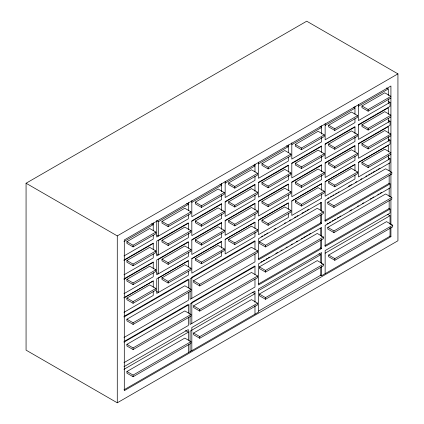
<?xml version="1.0" encoding="UTF-8"?>
<svg xmlns="http://www.w3.org/2000/svg" width="424" height="424" viewBox="0 0 424 424"><rect width="100%" height="100%" fill="white"/><g stroke="black" fill="none" stroke-linecap="round" stroke-linejoin="round"><path stroke-width="0.64" d="M26.065 183.237L306.722 21.2L397.935 73.861L397.935 240.763L117.278 402.8L26.065 350.139L26.065 183.237L117.278 235.898L397.935 73.861M123.988 241.542L153.239 224.656L151.516 223.665M156.779 220.628L158.502 221.619L188.32 204.405L186.597 203.409M191.828 202.375L221.646 185.161L219.929 184.17M225.155 183.136L254.978 165.922L253.828 165.259M258.486 163.892L288.304 146.678L286.582 145.686M291.813 144.653L321.631 127.433L319.913 126.442M325.139 125.409L354.962 108.194L353.24 107.198M358.471 106.17L388.289 88.95L388.289 95.501M126.903 241.675L149.709 228.51L155.878 232.071L155.878 233.725L133.072 246.89L126.903 243.328L126.903 241.675L133.072 245.236L155.878 232.071M161.989 221.418L184.79 208.253L190.959 211.815L190.959 213.468L168.153 226.639L161.989 223.077L161.989 221.418L168.153 224.98L190.959 211.815M195.316 202.179L218.122 189.014L224.285 192.57L224.285 194.229L201.485 207.394L195.316 203.833L195.316 202.179L201.485 205.735L224.285 192.57M228.642 182.935L251.448 169.77L257.617 173.331L257.617 174.985L234.811 188.15L228.642 184.594L228.642 182.935L234.811 186.496L257.617 173.331M261.974 163.696L284.774 150.525L290.944 154.087L290.944 155.746L268.138 168.911L261.974 165.349L261.974 163.696L268.138 167.252L290.944 154.087M295.3 144.452L318.106 131.286L324.27 134.848L324.27 136.502L301.469 149.667L295.3 146.11L295.3 144.452L301.469 148.013L324.27 134.848M328.632 125.207L351.432 112.042L357.602 115.604L357.602 117.263L334.796 130.428L328.632 126.866L328.632 125.207L334.796 128.769L357.602 115.604M361.958 105.968L384.759 92.803L390.928 96.365L368.122 109.53L361.958 105.968L361.958 107.622L368.122 111.183L390.928 98.018M123.988 255.948L153.239 239.062L153.239 235.135M325.139 273.676L325.139 250.552L390.043 213.081L390.043 209.032L325.139 246.503L325.139 225.404L390.043 187.933L390.043 183.883L325.139 221.355L325.139 200.255L390.043 162.784L390.043 158.735L358.471 176.962L358.471 162.35L390.043 144.118L390.043 140.068L358.471 158.295L358.471 143.487L390.043 125.255L390.043 121.206L358.471 139.438L358.471 124.624L390.043 106.398L390.043 102.343L358.471 120.575L358.471 104.383M123.988 260.002L153.239 243.116L153.239 249.556M123.988 260.405L153.239 243.519M188.32 223.263L158.502 240.482L158.502 254.888L156.779 253.891M191.828 221.238L221.646 204.024M225.155 201.999L254.978 184.779M258.486 182.755L288.304 165.54M291.813 163.516L321.631 146.296M325.139 144.271L354.962 127.057M358.471 125.027L388.289 107.813L388.289 114.363M126.903 260.537L149.709 247.367L155.878 250.929L155.878 252.587L133.072 265.753L126.903 262.191L126.903 260.537L133.072 264.094L155.878 250.929M161.989 240.281L184.79 227.116L190.959 230.677L190.959 232.331L168.153 245.496L161.989 241.94L161.989 240.281L168.153 243.842L190.959 230.677M195.316 221.037L218.122 207.871L224.285 211.433L224.285 213.092L201.485 226.257L195.316 222.695L195.316 221.037L201.485 224.598L224.285 211.433M228.642 201.798L251.448 188.632L257.617 192.194L257.617 193.847L234.811 207.013L228.642 203.451L228.642 201.798L234.811 205.359L257.617 192.194M261.974 182.553L284.774 169.388L290.944 172.95L290.944 174.608L268.138 187.774L261.974 184.212L261.974 182.553L268.138 186.115L290.944 172.95M295.3 163.314L318.106 150.149L324.27 153.705L324.27 155.364L301.469 168.529L295.3 164.968L295.3 163.314L301.469 166.871L324.27 153.705M328.632 144.07L351.432 130.905L357.602 134.466L357.602 136.12L334.796 149.29L328.632 145.729L328.632 144.07L334.796 147.632L357.602 134.466M361.958 124.831L384.759 111.666L390.928 115.222L368.122 128.387L361.958 124.831L361.958 126.485L368.122 130.046L390.928 116.881M123.988 274.81L153.239 257.925L153.239 253.997M123.988 278.86L153.239 261.974L153.239 268.927M123.988 279.268L153.239 262.382M188.32 242.125L158.502 259.345L158.502 273.75L156.779 272.754M191.828 240.101L221.646 222.886M225.155 220.856L254.978 203.642M258.486 201.617L288.304 184.398M291.813 182.373L321.631 165.159M325.139 163.134L354.962 145.914M358.471 143.89L388.289 126.675L388.289 133.221M126.903 279.395L149.709 266.23L155.878 269.791L155.878 271.45L133.072 284.615L126.903 281.054L126.903 279.395L133.072 282.956L155.878 269.791M161.989 259.144L184.79 245.978L190.959 249.535L190.959 251.194L168.153 264.359L161.989 260.797L161.989 259.144L168.153 262.7L190.959 249.535M195.316 239.899L218.122 226.734L224.285 230.296L224.285 231.949L201.485 245.12L195.316 241.558L195.316 239.899L201.485 243.461L224.285 230.296M228.642 220.66L251.448 207.495L257.617 211.051L257.617 212.71L234.811 225.875L228.642 222.314L228.642 220.66L234.811 224.217L257.617 211.051M261.974 201.416L284.774 188.251L290.944 191.812L290.944 193.466L268.138 206.631L261.974 203.075L261.974 201.416L268.138 204.978L290.944 191.812M295.3 182.172L318.106 169.006L324.27 172.568L324.27 174.227L301.469 187.392L295.3 183.831L295.3 182.172L301.469 185.733L324.27 172.568M328.632 162.933L351.432 149.767L357.602 153.329L357.602 154.983L334.796 168.148L328.632 164.592L328.632 162.933L334.796 166.494L357.602 153.329M361.958 143.688L384.759 130.523L390.928 134.085L368.122 147.25L361.958 143.688L361.958 145.347L368.122 148.909L390.928 135.744M123.988 293.673L153.239 276.787L153.239 272.86M123.988 297.722L153.239 280.836L153.239 287.191M123.988 297.934L153.239 281.048M188.32 260.792L158.502 278.012L158.502 292.417L156.779 291.421M191.828 258.767L221.646 241.553M225.155 239.523L254.978 222.309M258.486 220.284L288.304 203.07M291.813 201.04L321.631 183.825M325.139 181.801L354.962 164.581M358.471 162.556L388.289 145.342L388.289 151.887M126.903 298.061L149.709 284.896L155.878 288.458L155.878 290.117L133.072 303.282L126.903 299.72L126.903 298.061L133.072 301.623L155.878 288.458M161.989 277.81L184.79 264.645L190.959 268.201L190.959 269.86L168.153 283.025L161.989 279.464L161.989 277.81L168.153 281.372L190.959 268.201M195.316 258.566L218.122 245.401L224.285 248.962L224.285 250.621L201.485 263.786L195.316 260.225L195.316 258.566L201.485 262.127L224.285 248.962M228.642 239.327L251.448 226.162L257.617 229.718L257.617 231.377L234.811 244.542L228.642 240.98L228.642 239.327L234.811 242.883L257.617 229.718M261.974 220.083L284.774 206.917L290.944 210.479L290.944 212.133L268.138 225.298L261.974 221.741L261.974 220.083L268.138 223.644L290.944 210.479M295.3 200.844L318.106 187.673L324.27 191.235L324.27 192.894L301.469 206.059L295.3 202.497L295.3 200.844L301.469 204.4L324.27 191.235M328.632 181.599L351.432 168.434L357.602 171.996L357.602 173.649L334.796 186.814L328.632 183.258L328.632 181.599L334.796 185.161L357.602 171.996M361.958 162.355L384.759 149.19L390.928 152.751L368.122 165.917L361.958 162.355L361.958 164.014L368.122 167.575L390.928 154.41M123.988 312.34L153.239 295.454L153.239 291.526M261.544 236.576L262.684 235.919M264.391 234.933L265.53 234.276M266.67 233.619L267.809 232.962M274.074 229.342L275.78 228.356M284.319 223.427L285.458 222.77M289.444 220.469L290.583 219.812M294.569 217.512L295.703 216.855M296.842 216.198L297.982 215.54M301.968 213.24L303.674 212.249M304.814 211.592L305.953 210.935M307.093 210.278L308.799 209.292M327.678 198.395L328.817 197.738M330.524 196.752L331.663 196.095M332.803 195.438L333.942 194.775M335.649 193.789L336.789 193.132M337.928 192.475L339.067 191.818M348.173 186.56L351.591 184.588M355.577 182.288L356.716 181.631M360.702 179.331L361.836 178.674M365.822 176.368L366.961 175.711M368.673 174.725L369.808 174.068M370.947 173.411L372.087 172.754M373.226 172.096L374.933 171.111M376.072 170.453L377.212 169.796M378.351 169.139L380.058 168.153M123.988 316.394L188.32 279.252L188.32 287.822M123.988 317.009L188.32 279.866M254.978 241.383L190.074 278.854L190.074 288.765M259.361 241.728L317.247 208.306L323.417 211.868L323.417 213.526L265.53 246.943L259.361 243.387L259.361 241.728L265.53 245.289L323.417 211.868M327.773 202.232L385.66 168.81L391.824 172.372L391.824 174.031L333.937 207.447L327.773 203.886L327.773 202.232L333.937 205.794L391.824 172.372M126.924 319.203L184.811 285.781L190.98 289.343L190.98 290.996L133.094 324.418L126.924 320.857L126.924 319.203L133.094 322.765L190.98 289.343M193.583 280.72L251.469 247.298L257.633 250.86L257.633 252.513L199.746 285.935L193.583 282.373L193.583 280.72L199.746 284.276L257.633 250.86M258.698 258.698L320.756 222.876L320.756 214.947M324.832 220.517L389.168 183.375L389.168 175.446M123.988 337.488L188.32 300.346L188.32 292.417M321.631 214.152L321.631 223.379L258.486 259.838L258.486 238.739L321.631 202.28L321.631 211.512M260.977 262.053L262.117 261.396M263.256 260.739L264.391 260.082M266.102 259.096L267.242 258.439M268.376 257.781L269.516 257.124M275.78 253.504L277.487 252.519M280.905 250.547L282.039 249.89M286.025 247.589L287.165 246.932M291.15 244.632L292.29 243.975M296.275 241.675L297.415 241.018M301.4 238.717L302.54 238.06M303.674 237.398L305.386 236.412M306.52 235.755L307.66 235.097M308.799 234.44L310.506 233.454M327.111 223.872L328.25 223.215M329.39 222.558L330.524 221.9M332.236 220.915L333.375 220.252M334.51 219.595L335.649 218.938M337.356 217.952L338.495 217.295M339.635 216.638L340.774 215.98M349.885 210.723L351.591 209.737M357.284 206.451L358.423 205.794M362.409 203.494L363.548 202.836M370.38 198.888L371.519 198.231M372.654 197.573L373.793 196.916M377.779 194.616L378.918 193.959M380.058 193.302L381.764 192.316M123.988 341.543L188.32 304.4L188.32 312.97M123.988 342.157L188.32 305.015M254.978 266.532L190.074 304.003L190.074 314.571M259.361 266.876L317.247 233.454L323.417 237.016L323.417 238.675L265.53 272.091L259.361 268.535L259.361 266.876L265.53 270.438L323.417 237.016M327.773 227.381L385.66 193.959L391.824 197.52L391.824 199.179L333.937 232.596L327.773 229.034L327.773 227.381L333.937 230.942L391.824 197.52M126.924 344.352L184.811 310.93L190.98 314.491L190.98 316.145L133.094 349.567L126.924 346.005L126.924 344.352L133.094 347.913L190.98 314.491M193.583 305.868L251.469 272.447L257.633 276.008L257.633 277.662L199.746 311.084L193.583 307.522L193.583 305.868L199.746 309.425L257.633 276.008M258.698 283.847L320.756 248.024L320.756 240.095M324.832 245.666L389.168 208.523L389.168 200.594M123.988 362.637L188.32 325.494L188.32 317.565M321.631 239.3L321.631 248.528L258.486 284.986L258.486 263.887L321.631 227.428L321.631 236.661M123.988 366.691L188.32 329.549L188.32 340.117M258.698 290.541L320.756 254.713L320.756 262.642M123.988 369.331L188.32 332.188L185.452 330.534M325.139 253.192L390.043 215.721L390.043 224.312M259.361 294.049L317.247 260.627L323.417 264.189L323.417 265.848L265.53 299.27L259.361 295.708L259.361 294.049L265.53 297.611L323.417 264.189M126.924 371.525L184.811 338.103L190.98 341.665L190.98 343.323L133.094 376.74L126.924 373.184L126.924 371.525L133.094 375.086L190.98 341.665M193.583 333.041L251.469 299.62L257.633 303.181L257.633 304.84L199.746 338.257L193.583 334.695L193.583 333.041L199.746 336.603L257.633 303.181M328.648 255.062L386.534 221.641L392.704 225.202L392.704 226.856L334.817 260.278L328.648 256.716L328.648 255.062L334.817 258.619L392.704 225.202M258.698 311.025L320.756 275.197L320.756 267.268M123.988 389.81L258.486 312.159L258.486 289.036L321.631 252.577L321.631 263.808M320.486 275.038L321.631 275.701L390.043 236.205L390.043 227.614M390.923 227.46L390.923 236.714L124.296 390.647L124.296 239.952L390.923 86.014L390.923 172.6M386.571 87.959L388.289 88.95M388.32 101.352L390.043 102.343M388.32 120.215L390.043 121.206M388.32 139.072L390.043 140.068M388.32 157.739L390.043 158.735M388.898 183.221L390.043 183.883M388.898 208.369L390.043 209.032M387.748 214.401L390.043 215.721M389.773 236.051L390.923 236.714M320.486 222.717L321.631 223.379M320.486 247.865L321.631 248.528M319.034 253.722L320.756 254.713M156.779 235.034L158.502 236.025L158.502 221.619M252.683 292.38L254.978 293.705L190.074 331.176L190.074 341.744M390.923 173.919L390.923 197.054M390.923 199.699L390.923 224.815M389.168 162.896L389.168 170.824M389.168 188.044L389.168 196.63M388.289 98.776L388.289 103.355M388.289 118.291L388.289 122.218M388.289 136.496L388.289 141.081M388.289 155.163L388.289 159.747M368.122 109.53L368.122 111.183M368.122 128.387L368.122 130.046M368.122 147.25L368.122 148.909M368.122 165.917L368.122 167.575M354.962 106.413L354.962 114.183M354.962 118.672L354.962 122.6L325.139 139.814L325.139 123.628M354.962 133.602L354.962 126.649L325.139 143.869L325.139 158.677L354.962 141.462L354.962 136.878M354.962 151.951L354.962 145.512L325.139 162.726L325.139 177.539L354.962 160.32L354.962 156.392M354.962 170.729L354.962 164.374L325.139 181.589L325.139 196.206L354.962 178.986L354.962 175.059M334.796 128.769L334.796 130.428M334.796 147.632L334.796 149.29M334.796 166.494L334.796 168.148M334.796 185.161L334.796 186.814M334.817 258.619L334.817 260.278M333.937 205.794L333.937 207.447M333.937 230.942L333.937 232.596M321.631 125.652L321.631 134.069M321.631 137.307L321.631 141.839L291.813 159.058L291.813 142.867M321.631 152.333L321.631 145.893L291.813 163.108L291.813 177.921L321.631 160.701L321.631 156.117M321.631 171.704L321.631 164.756L291.813 181.97L291.813 196.778L321.631 179.564L321.631 175.059M321.631 190.371L321.631 183.613L291.813 200.833L291.813 215.445L321.631 198.231L321.631 193.784M321.631 266.452L321.631 275.701M320.756 202.391L320.756 210.32M320.756 228.202L320.756 235.468M301.469 148.013L301.469 149.667M301.469 166.871L301.469 168.529M301.469 185.733L301.469 187.392M301.469 204.4L301.469 206.059M288.304 144.897L288.304 152.667M288.304 157.156L288.304 161.083L258.486 178.297L258.486 162.111M288.304 172.218L288.304 165.132L258.486 182.352L258.486 197.16L288.304 179.946L288.304 175.435M288.304 190.434L288.304 183.995L258.486 201.214L258.486 216.023L288.304 198.808L288.304 194.876M288.304 209.212L288.304 202.858L258.486 220.072L258.486 234.689L288.304 217.475L288.304 213.542M268.138 167.252L268.138 168.911M268.138 186.115L268.138 187.774M268.138 204.978L268.138 206.631M268.138 223.644L268.138 225.298M265.53 245.289L265.53 246.943M265.53 270.438L265.53 272.091M265.53 297.611L265.53 299.27M254.978 164.136L254.978 171.906M254.978 176.395L254.978 180.327L225.155 197.542L225.155 181.355M254.978 191.33L254.978 184.376L225.155 201.591L225.155 216.404L254.978 199.185L254.978 195.257M254.978 209.679L254.978 203.239L225.155 220.453L225.155 235.262L254.978 218.047L254.978 214.12M254.978 228.451L254.978 222.097L225.155 239.316L225.155 253.934L254.978 236.714L254.978 232.267M254.978 249.339L254.978 240.763L191.828 277.222L191.828 298.321M254.978 253.934L254.978 261.862L190.074 299.333L190.074 291.405M254.978 274.487L254.978 265.912L191.828 302.37L191.828 323.47M254.978 279.082L254.978 287.011L190.074 324.482L190.074 316.553M254.978 302.296L254.978 291.065L191.828 327.519L191.828 350.643M254.978 305.598L254.978 314.184M234.811 186.496L234.811 188.15M234.811 205.359L234.811 207.013M234.811 224.217L234.811 225.875M234.811 242.883L234.811 244.542M221.646 183.38L221.646 191.712M221.646 194.982L221.646 199.566L191.828 216.786L191.828 200.594M221.646 210.702L221.646 203.615L191.828 220.835L191.828 235.643L221.646 218.429L221.646 214.502M221.646 229.432L221.646 222.478L191.828 239.698L191.828 254.506L221.646 237.292L221.646 232.707M221.646 248.098L221.646 241.341L191.828 258.555L191.828 273.173L221.646 255.958L221.646 251.374M201.485 205.735L201.485 207.394M201.485 224.598L201.485 226.257M201.485 243.461L201.485 245.12M201.485 262.127L201.485 263.786M199.746 284.276L199.746 285.935M199.746 309.425L199.746 311.084M199.746 336.603L199.746 338.257M190.074 343.726L190.074 351.655M188.32 202.619L188.32 210.389M188.32 214.878L188.32 218.811L156.748 237.037L156.748 220.851M188.32 229.813L188.32 222.86L156.748 241.086L156.748 255.9L188.32 237.668L188.32 233.089M188.32 248.162L188.32 241.722L156.748 259.949L156.748 274.763L188.32 256.531L188.32 252.603M188.32 266.94L188.32 260.585L156.748 278.812L156.748 293.429L188.32 275.197L188.32 271.27M188.32 344.739L188.32 352.667M168.153 224.98L168.153 226.639M168.153 243.842L168.153 245.496M168.153 262.7L168.153 264.359M168.153 281.372L168.153 283.025M153.239 222.876L153.239 230.645M133.094 322.765L133.094 324.418M133.094 347.913L133.094 349.567M133.094 375.086L133.094 376.74M133.072 245.236L133.072 246.89M133.072 264.094L133.072 265.753M133.072 282.956L133.072 284.615M133.072 301.623L133.072 303.282M117.278 235.898L117.278 402.8"/></g></svg>
